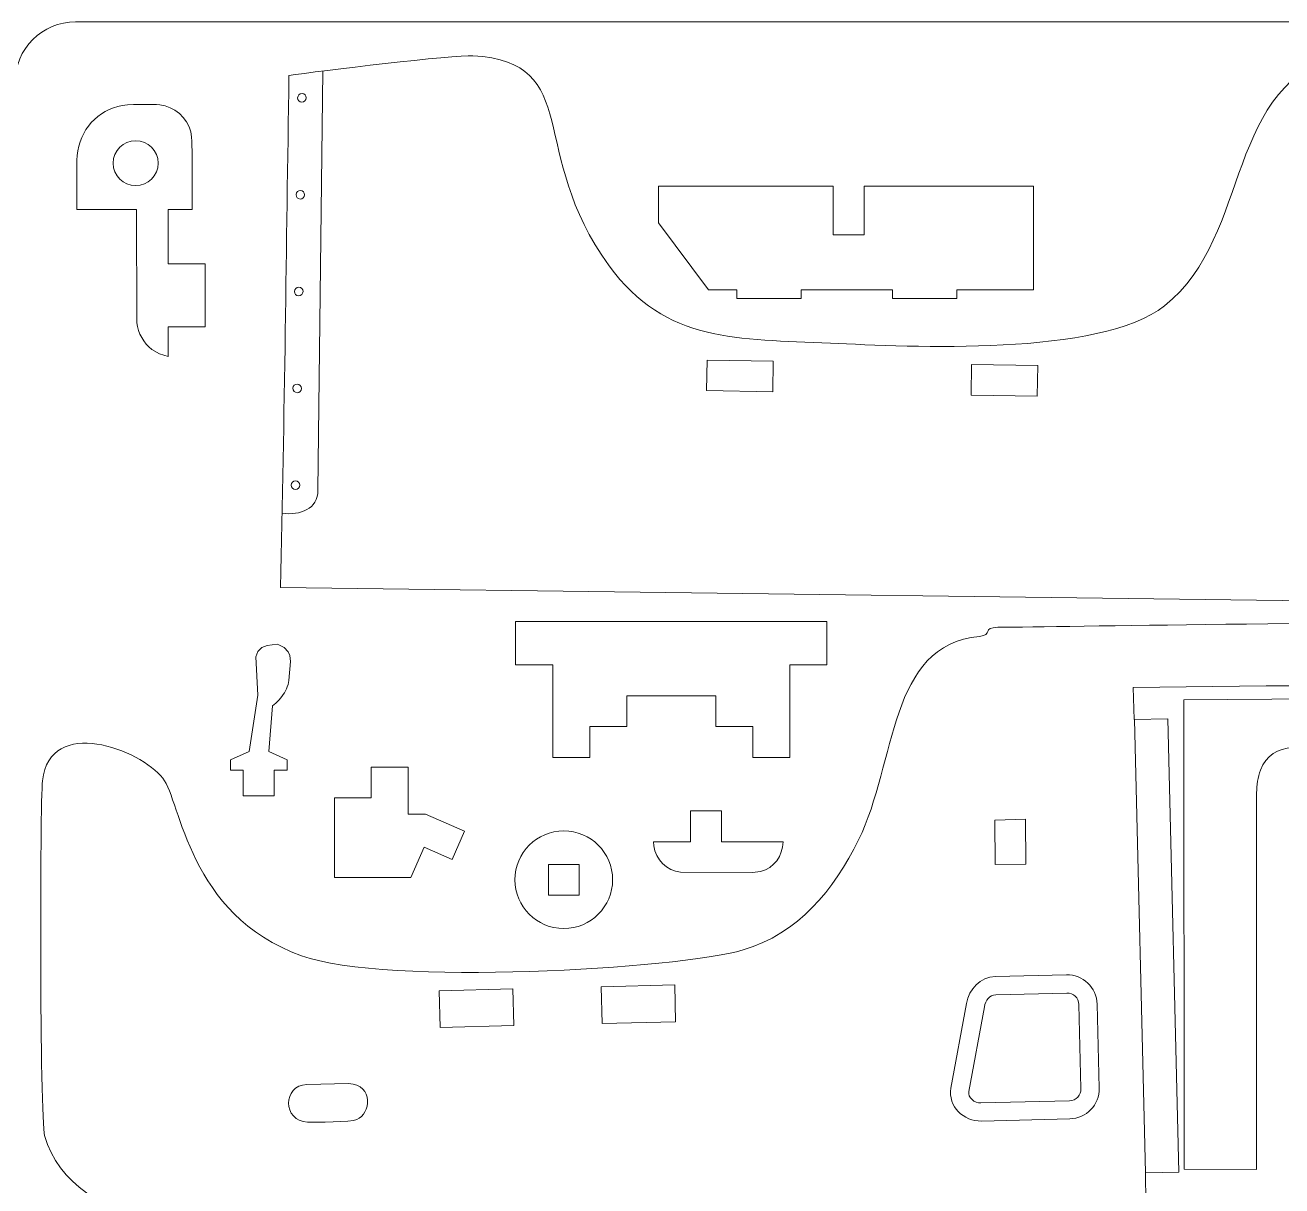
# Model space of a CAD drawing. Header units: centimetres. Extents: x -37.7 to 20.3, y -13.5 to 74.5.
# Drawn here: x -8.58 to 1.8, y 20.86 to 30.44 of the extents above; entities that cross this region are included whole.
import ezdxf

# ---------------------------------------------------------------- set-up
doc = ezdxf.new("R2010")
doc.units = ezdxf.units.CM
doc.header["$MEASUREMENT"] = 0
doc.layers.add('Camada 1', color=7, linetype='Continuous')

msp = doc.modelspace()

# ---------------------------------------------------------------- linework, layer by layer
at = {"layer": 'Camada 1', "color": 175, "lineweight": 20}
msp.add_open_spline([(-8.66006, -13.0371), (-8.66006, -13.3121), (-8.43505, -13.5371), (-8.16006, -13.5371), (-8.16006, -13.5371), (-8.16006, -13.5371), (19.83995, -13.5371), (19.83995, -13.5371), (19.83995, -13.5371), (20.11494, -13.5371), (20.33994, -13.3121), (20.33994, -13.0371), (20.33994, -13.0371), (20.33994, -13.0371), (20.33994, 29.96291), (20.33994, 29.96291), (20.33994, 29.96291), (20.33994, 30.23792), (20.11494, 30.46292), (19.83995, 30.46292), (19.83995, 30.46292), (19.83995, 30.46292), (-8.16006, 30.46292), (-8.16006, 30.46292), (-8.16006, 30.46292), (-8.43505, 30.46292), (-8.66006, 30.23792), (-8.66006, 29.96291)], degree=3, knots=[0, 0, 0, 0, 0.125, 0.125, 0.125, 0.125, 0.25, 0.25, 0.25, 0.25, 0.375, 0.375, 0.375, 0.375, 0.5, 0.5, 0.5, 0.5, 0.625, 0.625, 0.625, 0.625, 0.75, 0.75, 0.75, 0.75, 1, 1, 1, 1], dxfattribs=at)
at = {"layer": 'Camada 1', "lineweight": 9}
for points, knots in [([(11.81187, 25.57552), (11.81187, 25.57552), (11.73122, 24.19719), (11.73122, 24.19719), (11.73122, 24.19719), (11.73122, 24.19719), (11.53785, 23.84146), (11.53785, 23.84146), (11.53785, 23.84146), (11.53785, 23.84146), (11.31554, 23.9623), (11.31554, 23.9623), (11.31554, 23.9623), (11.31554, 23.9623), (11.50891, 24.31803), (11.50891, 24.31803), (11.50891, 24.31803), (11.50891, 24.31803), (11.28659, 24.43887), (11.28659, 24.43887), (11.28659, 24.43887), (11.28659, 24.43887), (11.30161, 25.58243), (11.30161, 25.58243), (11.30161, 25.58243), (11.30161, 25.58243), (11.06629, 25.58561), (11.06629, 25.58561), (11.06629, 25.58561), (11.06629, 25.58561), (11.06958, 25.8321), (11.06958, 25.8321), (11.06958, 25.8321), (11.06958, 25.8321), (10.79372, 25.8367), (10.79372, 25.8367), (10.79372, 25.8367), (10.79372, 25.8367), (10.85501, 29.57863), (10.85501, 29.57863), (10.85501, 29.57863), (10.85501, 29.57863), (11.133, 29.57401), (11.133, 29.57401), (11.133, 29.57401), (11.133, 29.57401), (11.13738, 29.8378), (11.13738, 29.8378), (11.13738, 29.8378), (8.81763, 29.84999), (6.32953, 29.83576), (4.03109, 29.87563), (4.03109, 29.87563), (4.03109, 29.87563), (4.02672, 29.60996), (4.02672, 29.60996), (4.02672, 29.60996), (4.02672, 29.60996), (3.77372, 29.61411), (3.77372, 29.61411), (3.77372, 29.61411), (3.77372, 29.61411), (3.76705, 29.20928), (3.76705, 29.20928), (3.76705, 29.20928), (3.76705, 29.20928), (4.02005, 29.20509), (4.02005, 29.20509), (4.02005, 29.20509), (4.02005, 29.20509), (3.96804, 26.06289), (3.96804, 26.06289), (3.96804, 26.06289), (3.96804, 26.06289), (3.71503, 26.06708), (3.71503, 26.06708), (3.71503, 26.06708), (3.71503, 26.06708), (3.70834, 25.66291), (3.70834, 25.66291), (3.70834, 25.66291), (3.70834, 25.66291), (-6.46866, 25.79428), (-6.46866, 25.79428), (-6.46866, 25.79428), (-6.43463, 27.19503), (-6.42061, 28.61667), (-6.39841, 30.01976), (-6.39841, 30.01976), (-6.15872, 30.05591), (-5.02435, 30.19153), (-4.88119, 30.18279), (-4.88119, 30.18279), (-3.95779, 30.1264), (-4.44177, 29.38707), (-3.75576, 28.44967), (-3.75576, 28.44967), (-3.28688, 27.80898), (-2.69517, 27.8467), (-1.9288, 27.81101), (-1.9288, 27.81101), (-1.27666, 27.78065), (0.30221, 27.69842), (0.82886, 28.11938), (0.82886, 28.11938), (1.57026, 28.71199), (1.29694, 29.9521), (2.34033, 30.21941), (2.34033, 30.21941), (2.34033, 30.21941), (2.68761, 30.30839), (2.68761, 30.30839), (2.68761, 30.30839), (3.36838, 30.40752), (11.10248, 30.34658), (12.25161, 30.34401), (12.25161, 30.34401), (12.38129, 30.34372), (12.29202, 30.27988), (12.40333, 30.27017), (12.40333, 30.27017), (13.16022, 30.20407), (13.09279, 29.24076), (13.41453, 28.59965), (13.41453, 28.59965), (13.62226, 28.18571), (13.91775, 27.82906), (14.37487, 27.69838), (14.37487, 27.69838), (14.91124, 27.54504), (17.3188, 27.42032), (18.01993, 27.67963), (18.01993, 27.67963), (18.95853, 28.02675), (19.0038, 28.95917), (19.15289, 29.15329), (19.15289, 29.15329), (19.33702, 29.39304), (20.08168, 29.68057), (20.14632, 29.14035), (20.14632, 29.14035), (20.16985, 28.94377), (20.19151, 26.35844), (20.15203, 26.21227), (20.15203, 26.21227), (20.0451, 25.81636), (19.64996, 25.58369), (19.2565, 25.48905), (19.2565, 25.48905), (19.2565, 25.48905), (19.09201, 25.47692), (19.09201, 25.47692), (19.09201, 25.47692), (19.09201, 25.47692), (11.81187, 25.57552), (11.81187, 25.57552)], [0, 0, 0, 0, 0.025, 0.025, 0.025, 0.025, 0.05, 0.05, 0.05, 0.05, 0.075, 0.075, 0.075, 0.075, 0.1, 0.1, 0.1, 0.1, 0.125, 0.125, 0.125, 0.125, 0.15, 0.15, 0.15, 0.15, 0.175, 0.175, 0.175, 0.175, 0.2, 0.2, 0.2, 0.2, 0.225, 0.225, 0.225, 0.225, 0.25, 0.25, 0.25, 0.25, 0.275, 0.275, 0.275, 0.275, 0.3, 0.3, 0.3, 0.3, 0.325, 0.325, 0.325, 0.325, 0.35, 0.35, 0.35, 0.35, 0.375, 0.375, 0.375, 0.375, 0.4, 0.4, 0.4, 0.4, 0.425, 0.425, 0.425, 0.425, 0.45, 0.45, 0.45, 0.45, 0.475, 0.475, 0.475, 0.475, 0.5, 0.5, 0.5, 0.5, 0.525, 0.525, 0.525, 0.525, 0.55, 0.55, 0.55, 0.55, 0.575, 0.575, 0.575, 0.575, 0.6, 0.6, 0.6, 0.6, 0.625, 0.625, 0.625, 0.625, 0.65, 0.65, 0.65, 0.65, 0.675, 0.675, 0.675, 0.675, 0.7, 0.7, 0.7, 0.7, 0.725, 0.725, 0.725, 0.725, 0.75, 0.75, 0.75, 0.75, 0.775, 0.775, 0.775, 0.775, 0.8, 0.8, 0.8, 0.8, 0.825, 0.825, 0.825, 0.825, 0.85, 0.85, 0.85, 0.85, 0.875, 0.875, 0.875, 0.875, 0.9, 0.9, 0.9, 0.9, 0.925, 0.925, 0.925, 0.925, 0.95, 0.95, 0.95, 0.95, 1, 1, 1, 1]), ([(-7.46694, 27.72194), (-7.46694, 27.72194), (-7.39658, 27.69969), (-7.39658, 27.69969), (-7.39658, 27.69969), (-7.39658, 27.69969), (-7.39658, 27.94447), (-7.39658, 27.94447), (-7.39658, 27.94447), (-7.39658, 27.94447), (-7.09061, 27.94447), (-7.09061, 27.94447), (-7.09061, 27.94447), (-7.09061, 27.94447), (-7.09061, 28.46461), (-7.09061, 28.46461), (-7.09061, 28.46461), (-7.09061, 28.46461), (-7.39658, 28.46461), (-7.39658, 28.46461), (-7.39658, 28.46461), (-7.39658, 28.46461), (-7.39658, 28.91337), (-7.39658, 28.91337), (-7.39658, 28.91337), (-7.39658, 28.91337), (-7.19741, 28.91337), (-7.19741, 28.91337), (-7.19741, 28.91337), (-7.19787, 29.01758), (-7.19034, 29.4882), (-7.20784, 29.55351), (-7.20784, 29.55351), (-7.2392, 29.67055), (-7.34597, 29.76542), (-7.46344, 29.77767), (-7.46344, 29.77767), (-7.51954, 29.78352), (-7.73113, 29.78574), (-7.80966, 29.76475), (-7.80966, 29.76475), (-8.01198, 29.71069), (-8.1429, 29.53443), (-8.14978, 29.32134), (-8.14978, 29.32134), (-8.14978, 29.32134), (-8.14978, 28.91337), (-8.14978, 28.91337), (-8.14978, 28.91337), (-8.14978, 28.91337), (-7.65708, 28.91337), (-7.65708, 28.91337), (-7.65708, 28.91337), (-7.65708, 28.91337), (-7.65495, 27.97861), (-7.65495, 27.97861), (-7.65495, 27.97861), (-7.64521, 27.89512), (-7.59585, 27.80954), (-7.53037, 27.75964), (-7.53037, 27.75964), (-7.53037, 27.75964), (-7.46694, 27.72194), (-7.46694, 27.72194)], [0, 0, 0, 0, 0.05882353, 0.05882353, 0.05882353, 0.05882353, 0.11764706, 0.11764706, 0.11764706, 0.11764706, 0.17647059, 0.17647059, 0.17647059, 0.17647059, 0.23529412, 0.23529412, 0.23529412, 0.23529412, 0.29411765, 0.29411765, 0.29411765, 0.29411765, 0.35294118, 0.35294118, 0.35294118, 0.35294118, 0.41176471, 0.41176471, 0.41176471, 0.41176471, 0.47058824, 0.47058824, 0.47058824, 0.47058824, 0.52941176, 0.52941176, 0.52941176, 0.52941176, 0.58823529, 0.58823529, 0.58823529, 0.58823529, 0.64705882, 0.64705882, 0.64705882, 0.64705882, 0.70588235, 0.70588235, 0.70588235, 0.70588235, 0.76470588, 0.76470588, 0.76470588, 0.76470588, 0.82352941, 0.82352941, 0.82352941, 0.82352941, 0.88235294, 0.88235294, 0.88235294, 0.88235294, 1, 1, 1, 1]), ([(-7.66388, 29.4816), (-7.56143, 29.4816), (-7.47838, 29.39855), (-7.47838, 29.2961), (-7.47838, 29.2961), (-7.47838, 29.19365), (-7.56143, 29.1106), (-7.66388, 29.1106), (-7.66388, 29.1106), (-7.76633, 29.1106), (-7.84938, 29.19365), (-7.84938, 29.2961), (-7.84938, 29.2961), (-7.84938, 29.39855), (-7.76633, 29.4816), (-7.66388, 29.4816)], [0, 0, 0, 0, 0.2, 0.2, 0.2, 0.2, 0.4, 0.4, 0.4, 0.4, 0.6, 0.6, 0.6, 0.6, 1, 1, 1, 1]), ([(-3.34839, 29.10535), (-3.34839, 29.10535), (-3.34839, 28.80347), (-3.34839, 28.80347), (-3.34839, 28.80347), (-3.34839, 28.80347), (-2.93688, 28.25189), (-2.93688, 28.25189), (-2.93688, 28.25189), (-2.93688, 28.25189), (-2.70206, 28.25189), (-2.70206, 28.25189), (-2.70206, 28.25189), (-2.70206, 28.25189), (-2.70206, 28.18046), (-2.70206, 28.18046), (-2.70206, 28.18046), (-2.70206, 28.18046), (-2.1721, 28.18047), (-2.1721, 28.18047), (-2.1721, 28.18047), (-2.1721, 28.18047), (-2.1721, 28.25189), (-2.1721, 28.25189), (-2.1721, 28.25189), (-2.1721, 28.25189), (-1.41698, 28.25189), (-1.41698, 28.25189), (-1.41698, 28.25189), (-1.41698, 28.25189), (-1.41698, 28.18047), (-1.41698, 28.18047), (-1.41698, 28.18047), (-1.41698, 28.18047), (-0.88703, 28.18048), (-0.88703, 28.18048), (-0.88703, 28.18048), (-0.88703, 28.18048), (-0.88703, 28.2519), (-0.88703, 28.2519), (-0.88703, 28.2519), (-0.88703, 28.2519), (-0.25205, 28.25193), (-0.25205, 28.25193), (-0.25205, 28.25193), (-0.25205, 28.25193), (-0.25206, 29.10535), (-0.25206, 29.10535), (-0.25206, 29.10535), (-0.25206, 29.10535), (-1.65058, 29.10535), (-1.65058, 29.10535), (-1.65058, 29.10535), (-1.65058, 29.10535), (-1.65058, 28.70409), (-1.65058, 28.70409), (-1.65058, 28.70409), (-1.65058, 28.70409), (-1.90555, 28.70409), (-1.90555, 28.70409), (-1.90555, 28.70409), (-1.90555, 28.70409), (-1.90555, 29.10535), (-1.90555, 29.10535), (-1.90555, 29.10535), (-1.90555, 29.10535), (-3.34839, 29.10535), (-3.34839, 29.10535)], [0, 0, 0, 0, 0.05555556, 0.05555556, 0.05555556, 0.05555556, 0.11111111, 0.11111111, 0.11111111, 0.11111111, 0.16666667, 0.16666667, 0.16666667, 0.16666667, 0.22222222, 0.22222222, 0.22222222, 0.22222222, 0.27777778, 0.27777778, 0.27777778, 0.27777778, 0.33333333, 0.33333333, 0.33333333, 0.33333333, 0.38888889, 0.38888889, 0.38888889, 0.38888889, 0.44444444, 0.44444444, 0.44444444, 0.44444444, 0.5, 0.5, 0.5, 0.5, 0.55555556, 0.55555556, 0.55555556, 0.55555556, 0.61111111, 0.61111111, 0.61111111, 0.61111111, 0.66666667, 0.66666667, 0.66666667, 0.66666667, 0.72222222, 0.72222222, 0.72222222, 0.72222222, 0.77777778, 0.77777778, 0.77777778, 0.77777778, 0.83333333, 0.83333333, 0.83333333, 0.83333333, 0.88888889, 0.88888889, 0.88888889, 0.88888889, 1, 1, 1, 1]), ([(-2.40473, 27.40986), (-2.40473, 27.40986), (-2.40053, 27.66287), (-2.40053, 27.66287), (-2.40053, 27.66287), (-2.40053, 27.66287), (-2.94704, 27.67196), (-2.94704, 27.67196), (-2.94704, 27.67196), (-2.94704, 27.67196), (-2.95125, 27.41894), (-2.95125, 27.41894), (-2.95125, 27.41894), (-2.95125, 27.41894), (-2.40473, 27.40986), (-2.40473, 27.40986)], [0, 0, 0, 0, 0.2, 0.2, 0.2, 0.2, 0.4, 0.4, 0.4, 0.4, 0.6, 0.6, 0.6, 0.6, 1, 1, 1, 1]), ([(-0.76451, 27.63567), (-0.76451, 27.63567), (-0.218, 27.62659), (-0.218, 27.62659), (-0.218, 27.62659), (-0.218, 27.62659), (-0.2222, 27.37357), (-0.2222, 27.37357), (-0.2222, 27.37357), (-0.2222, 27.37357), (-0.76872, 27.38266), (-0.76872, 27.38266), (-0.76872, 27.38266), (-0.76872, 27.38266), (-0.76451, 27.63567), (-0.76451, 27.63567)], [0, 0, 0, 0, 0.2, 0.2, 0.2, 0.2, 0.4, 0.4, 0.4, 0.4, 0.6, 0.6, 0.6, 0.6, 1, 1, 1, 1]), ([(-0.07, 20.70151), (-0.07, 20.70151), (0.02165, 19.32387), (0.02165, 19.32387), (0.02165, 19.32387), (0.02165, 19.32387), (0.21786, 18.9697), (0.21786, 18.9697), (0.21786, 18.9697), (0.21786, 18.9697), (0.4392, 19.09231), (0.4392, 19.09231), (0.4392, 19.09231), (0.4392, 19.09231), (0.24299, 19.44648), (0.24299, 19.44648), (0.24299, 19.44648), (0.24299, 19.44648), (0.46433, 19.56909), (0.46433, 19.56909), (0.46433, 19.56909), (0.46433, 19.56909), (0.44019, 20.71249), (0.44019, 20.71249), (0.44019, 20.71249), (0.44019, 20.71249), (0.67547, 20.71755), (0.67547, 20.71755), (0.67547, 20.71755), (0.67547, 20.71755), (0.67022, 20.96401), (0.67022, 20.96401), (0.67022, 20.96401), (0.67022, 20.96401), (0.94603, 20.97081), (0.94603, 20.97081), (0.94603, 20.97081), (0.94603, 20.97081), (0.85488, 24.71214), (0.85488, 24.71214), (0.85488, 24.71214), (0.85488, 24.71214), (0.57693, 24.7053), (0.57693, 24.7053), (0.57693, 24.7053), (0.57693, 24.7053), (0.57044, 24.96904), (0.57044, 24.96904), (0.57044, 24.96904), (2.89003, 24.99974), (5.37816, 25.00538), (7.67621, 25.0636), (7.67621, 25.0636), (7.67621, 25.0636), (7.68269, 24.79796), (7.68269, 24.79796), (7.68269, 24.79796), (7.68269, 24.79796), (7.93566, 24.80414), (7.93566, 24.80414), (7.93566, 24.80414), (7.93566, 24.80414), (7.94556, 24.39937), (7.94556, 24.39937), (7.94556, 24.39937), (7.94556, 24.39937), (7.6926, 24.39317), (7.6926, 24.39317), (7.6926, 24.39317), (7.6926, 24.39317), (7.76969, 21.25148), (7.76969, 21.25148), (7.76969, 21.25148), (7.76969, 21.25148), (8.02266, 21.25769), (8.02266, 21.25769), (8.02266, 21.25769), (8.02266, 21.25769), (8.03257, 20.85359), (8.03257, 20.85359), (8.03257, 20.85359), (8.03257, 20.85359), (18.2082, 21.06619), (18.2082, 21.06619), (18.2082, 21.06619), (18.16299, 22.46662), (18.13762, 23.8881), (18.10423, 25.29097), (18.10423, 25.29097), (17.86425, 25.32521), (16.72884, 25.45177), (16.58576, 25.44189), (16.58576, 25.44189), (15.66284, 25.37812), (16.1527, 24.64268), (15.47419, 23.69983), (15.47419, 23.69983), (15.01044, 23.05542), (14.41845, 23.08841), (13.65239, 23.04661), (13.65239, 23.04661), (13.00052, 23.01105), (11.42235, 22.91622), (10.89236, 23.33296), (10.89236, 23.33296), (10.14625, 23.91964), (10.40967, 25.16189), (9.36417, 25.42086), (9.36417, 25.42086), (9.36417, 25.42086), (9.01619, 25.50707), (9.01619, 25.50707), (9.01619, 25.50707), (8.33465, 25.60076), (0.60129, 25.47808), (-0.54779, 25.46635), (-0.54779, 25.46635), (-0.67747, 25.46502), (-0.58769, 25.4019), (-0.69891, 25.3913), (-0.69891, 25.3913), (-1.45525, 25.31916), (-1.38013, 24.35641), (-1.69674, 23.71276), (-1.69674, 23.71276), (-1.90116, 23.29717), (-2.1938, 22.93818), (-2.64986, 22.80384), (-2.64986, 22.80384), (-3.185, 22.64623), (-5.59148, 22.5023), (-6.29466, 22.756), (-6.29466, 22.756), (-7.236, 23.09562), (-7.28871, 24.02765), (-7.43935, 24.22057), (-7.43935, 24.22057), (-7.62538, 24.45884), (-8.37232, 24.74042), (-8.43264, 24.19971), (-8.43264, 24.19971), (-8.4546, 24.00295), (-8.45562, 21.41752), (-8.41498, 21.27167), (-8.41498, 21.27167), (-8.30489, 20.87662), (-7.9079, 20.64712), (-7.5137, 20.55562), (-7.5137, 20.55562), (-7.5137, 20.55562), (-7.34912, 20.54481), (-7.34912, 20.54481), (-7.34912, 20.54481), (-7.34912, 20.54481), (-0.07, 20.70151), (-0.07, 20.70151)], [0, 0, 0, 0, 0.025, 0.025, 0.025, 0.025, 0.05, 0.05, 0.05, 0.05, 0.075, 0.075, 0.075, 0.075, 0.1, 0.1, 0.1, 0.1, 0.125, 0.125, 0.125, 0.125, 0.15, 0.15, 0.15, 0.15, 0.175, 0.175, 0.175, 0.175, 0.2, 0.2, 0.2, 0.2, 0.225, 0.225, 0.225, 0.225, 0.25, 0.25, 0.25, 0.25, 0.275, 0.275, 0.275, 0.275, 0.3, 0.3, 0.3, 0.3, 0.325, 0.325, 0.325, 0.325, 0.35, 0.35, 0.35, 0.35, 0.375, 0.375, 0.375, 0.375, 0.4, 0.4, 0.4, 0.4, 0.425, 0.425, 0.425, 0.425, 0.45, 0.45, 0.45, 0.45, 0.475, 0.475, 0.475, 0.475, 0.5, 0.5, 0.5, 0.5, 0.525, 0.525, 0.525, 0.525, 0.55, 0.55, 0.55, 0.55, 0.575, 0.575, 0.575, 0.575, 0.6, 0.6, 0.6, 0.6, 0.625, 0.625, 0.625, 0.625, 0.65, 0.65, 0.65, 0.65, 0.675, 0.675, 0.675, 0.675, 0.7, 0.7, 0.7, 0.7, 0.725, 0.725, 0.725, 0.725, 0.75, 0.75, 0.75, 0.75, 0.775, 0.775, 0.775, 0.775, 0.8, 0.8, 0.8, 0.8, 0.825, 0.825, 0.825, 0.825, 0.85, 0.85, 0.85, 0.85, 0.875, 0.875, 0.875, 0.875, 0.9, 0.9, 0.9, 0.9, 0.925, 0.925, 0.925, 0.925, 0.95, 0.95, 0.95, 0.95, 1, 1, 1, 1]), ([(-3.91588, 24.64633), (-3.91588, 24.64633), (-3.91588, 24.3914), (-3.91588, 24.3914), (-3.91588, 24.3914), (-3.91588, 24.3914), (-4.22186, 24.3914), (-4.22186, 24.3914), (-4.22186, 24.3914), (-4.22186, 24.3914), (-4.22186, 25.15629), (-4.22186, 25.15629), (-4.22186, 25.15629), (-4.22186, 25.15629), (-4.52782, 25.15629), (-4.52782, 25.15629), (-4.52782, 25.15629), (-4.52782, 25.15629), (-4.52782, 25.51325), (-4.52782, 25.51325), (-4.52782, 25.51325), (-4.52782, 25.51325), (-1.95767, 25.51325), (-1.95767, 25.51325), (-1.95767, 25.51325), (-1.95767, 25.51325), (-1.95767, 25.15629), (-1.95767, 25.15629), (-1.95767, 25.15629), (-1.95767, 25.15629), (-2.26364, 25.15629), (-2.26364, 25.15629), (-2.26364, 25.15629), (-2.26364, 25.15629), (-2.26364, 24.3914), (-2.26364, 24.3914), (-2.26364, 24.3914), (-2.26364, 24.3914), (-2.56962, 24.3914), (-2.56962, 24.3914), (-2.56962, 24.3914), (-2.56962, 24.3914), (-2.56962, 24.64633), (-2.56962, 24.64633), (-2.56962, 24.64633), (-2.56962, 24.64633), (-2.87558, 24.64633), (-2.87558, 24.64633), (-2.87558, 24.64633), (-2.87558, 24.64633), (-2.87558, 24.90131), (-2.87558, 24.90131), (-2.87558, 24.90131), (-2.87558, 24.90131), (-3.60991, 24.90131), (-3.60991, 24.90131), (-3.60991, 24.90131), (-3.60991, 24.90131), (-3.60991, 24.64633), (-3.60991, 24.64633), (-3.60991, 24.64633), (-3.60991, 24.64633), (-3.91588, 24.64633), (-3.91588, 24.64633)], [0, 0, 0, 0, 0.05882353, 0.05882353, 0.05882353, 0.05882353, 0.11764706, 0.11764706, 0.11764706, 0.11764706, 0.17647059, 0.17647059, 0.17647059, 0.17647059, 0.23529412, 0.23529412, 0.23529412, 0.23529412, 0.29411765, 0.29411765, 0.29411765, 0.29411765, 0.35294118, 0.35294118, 0.35294118, 0.35294118, 0.41176471, 0.41176471, 0.41176471, 0.41176471, 0.47058824, 0.47058824, 0.47058824, 0.47058824, 0.52941176, 0.52941176, 0.52941176, 0.52941176, 0.58823529, 0.58823529, 0.58823529, 0.58823529, 0.64705882, 0.64705882, 0.64705882, 0.64705882, 0.70588235, 0.70588235, 0.70588235, 0.70588235, 0.76470588, 0.76470588, 0.76470588, 0.76470588, 0.82352941, 0.82352941, 0.82352941, 0.82352941, 0.88235294, 0.88235294, 0.88235294, 0.88235294, 1, 1, 1, 1]), ([(-6.72627, 24.44187), (-6.72627, 24.44187), (-6.88154, 24.37391), (-6.88154, 24.37391), (-6.88154, 24.37391), (-6.88154, 24.37391), (-6.88155, 24.28826), (-6.88155, 24.28826), (-6.88155, 24.28826), (-6.88155, 24.28826), (-6.77548, 24.28826), (-6.77548, 24.28826), (-6.77548, 24.28826), (-6.77548, 24.28826), (-6.77548, 24.07577), (-6.77548, 24.07577), (-6.77548, 24.07577), (-6.77548, 24.07577), (-6.52051, 24.07576), (-6.52051, 24.07576), (-6.52051, 24.07576), (-6.52051, 24.07576), (-6.5205, 24.28825), (-6.5205, 24.28825), (-6.5205, 24.28825), (-6.5205, 24.28825), (-6.41443, 24.28825), (-6.41443, 24.28825), (-6.41443, 24.28825), (-6.41443, 24.28825), (-6.41443, 24.37389), (-6.41443, 24.37389), (-6.41443, 24.37389), (-6.41443, 24.37389), (-6.56442, 24.44187), (-6.56442, 24.44187), (-6.56442, 24.44187), (-6.56442, 24.44187), (-6.53574, 24.81855), (-6.53574, 24.81855), (-6.53574, 24.81855), (-6.53574, 24.81855), (-6.521, 24.8296), (-6.521, 24.8296), (-6.521, 24.8296), (-6.521, 24.8296), (-6.50686, 24.8414), (-6.50686, 24.8414), (-6.50686, 24.8414), (-6.50686, 24.8414), (-6.49335, 24.85393), (-6.49335, 24.85393), (-6.49335, 24.85393), (-6.49335, 24.85393), (-6.4805, 24.86714), (-6.4805, 24.86714), (-6.4805, 24.86714), (-6.4805, 24.86714), (-6.46837, 24.88101), (-6.46837, 24.88101), (-6.46837, 24.88101), (-6.46837, 24.88101), (-6.45697, 24.89548), (-6.45697, 24.89548), (-6.45697, 24.89548), (-6.45697, 24.89548), (-6.44635, 24.91053), (-6.44635, 24.91053), (-6.44635, 24.91053), (-6.44635, 24.91053), (-6.43652, 24.92612), (-6.43652, 24.92612), (-6.43652, 24.92612), (-6.43652, 24.92612), (-6.42751, 24.94219), (-6.42751, 24.94219), (-6.42751, 24.94219), (-6.42751, 24.94219), (-6.41935, 24.95871), (-6.41935, 24.95871), (-6.41935, 24.95871), (-6.41935, 24.95871), (-6.41207, 24.97563), (-6.41207, 24.97563), (-6.41207, 24.97563), (-6.41207, 24.97563), (-6.40567, 24.99291), (-6.40567, 24.99291), (-6.40567, 24.99291), (-6.40567, 24.99291), (-6.39917, 25.02691), (-6.39917, 25.02691), (-6.39917, 25.02691), (-6.39917, 25.02691), (-6.38705, 25.18454), (-6.38705, 25.18454), (-6.38705, 25.18454), (-6.38705, 25.18454), (-6.39227, 25.23308), (-6.39227, 25.23308), (-6.39227, 25.23308), (-6.39227, 25.23308), (-6.4054, 25.26298), (-6.4054, 25.26298), (-6.4054, 25.26298), (-6.4054, 25.26298), (-6.43758, 25.29969), (-6.43758, 25.29969), (-6.43758, 25.29969), (-6.43758, 25.29969), (-6.48081, 25.32237), (-6.48081, 25.32237), (-6.48081, 25.32237), (-6.48081, 25.32237), (-6.49671, 25.32622), (-6.49671, 25.32622), (-6.49671, 25.32622), (-6.49671, 25.32622), (-6.57876, 25.31547), (-6.57876, 25.31547), (-6.57876, 25.31547), (-6.57876, 25.31547), (-6.62291, 25.29958), (-6.62291, 25.29958), (-6.62291, 25.29958), (-6.62291, 25.29958), (-6.6564, 25.26672), (-6.6564, 25.26672), (-6.6564, 25.26672), (-6.6564, 25.26672), (-6.67314, 25.2229), (-6.67314, 25.2229), (-6.67314, 25.2229), (-6.67314, 25.2229), (-6.65653, 24.90485), (-6.65653, 24.90485), (-6.65653, 24.90485), (-6.65653, 24.90485), (-6.72627, 24.44187), (-6.72627, 24.44187)], [0, 0, 0, 0, 0.02777778, 0.02777778, 0.02777778, 0.02777778, 0.05555556, 0.05555556, 0.05555556, 0.05555556, 0.08333333, 0.08333333, 0.08333333, 0.08333333, 0.11111111, 0.11111111, 0.11111111, 0.11111111, 0.13888889, 0.13888889, 0.13888889, 0.13888889, 0.16666667, 0.16666667, 0.16666667, 0.16666667, 0.19444444, 0.19444444, 0.19444444, 0.19444444, 0.22222222, 0.22222222, 0.22222222, 0.22222222, 0.25, 0.25, 0.25, 0.25, 0.27777778, 0.27777778, 0.27777778, 0.27777778, 0.30555556, 0.30555556, 0.30555556, 0.30555556, 0.33333333, 0.33333333, 0.33333333, 0.33333333, 0.36111111, 0.36111111, 0.36111111, 0.36111111, 0.38888889, 0.38888889, 0.38888889, 0.38888889, 0.41666667, 0.41666667, 0.41666667, 0.41666667, 0.44444444, 0.44444444, 0.44444444, 0.44444444, 0.47222222, 0.47222222, 0.47222222, 0.47222222, 0.5, 0.5, 0.5, 0.5, 0.52777778, 0.52777778, 0.52777778, 0.52777778, 0.55555556, 0.55555556, 0.55555556, 0.55555556, 0.58333333, 0.58333333, 0.58333333, 0.58333333, 0.61111111, 0.61111111, 0.61111111, 0.61111111, 0.63888889, 0.63888889, 0.63888889, 0.63888889, 0.66666667, 0.66666667, 0.66666667, 0.66666667, 0.69444444, 0.69444444, 0.69444444, 0.69444444, 0.72222222, 0.72222222, 0.72222222, 0.72222222, 0.75, 0.75, 0.75, 0.75, 0.77777778, 0.77777778, 0.77777778, 0.77777778, 0.80555556, 0.80555556, 0.80555556, 0.80555556, 0.83333333, 0.83333333, 0.83333333, 0.83333333, 0.86111111, 0.86111111, 0.86111111, 0.86111111, 0.88888889, 0.88888889, 0.88888889, 0.88888889, 0.91666667, 0.91666667, 0.91666667, 0.91666667, 0.94444444, 0.94444444, 0.94444444, 0.94444444, 1, 1, 1, 1]), ([(6.80351, 22.1381), (6.80351, 22.1381), (5.85996, 24.16244), (5.85996, 24.16244), (5.85996, 24.16244), (5.802, 24.28375), (5.72539, 24.43418), (5.58088, 24.46583), (5.58088, 24.46583), (5.58088, 24.46583), (5.51716, 24.47247), (5.51716, 24.47247), (5.51716, 24.47247), (5.51716, 24.47247), (1.88827, 24.47247), (1.88827, 24.47247), (1.88827, 24.47247), (1.75982, 24.46646), (1.66955, 24.41028), (1.62099, 24.28807), (1.62099, 24.28807), (1.59835, 24.23111), (1.59036, 24.16182), (1.58874, 24.10092), (1.58874, 24.10092), (1.58874, 24.10092), (1.58874, 20.99272), (1.58874, 20.99272), (1.58874, 20.99272), (1.58874, 20.99272), (0.9914, 20.99491), (0.9914, 20.99491), (0.9914, 20.99491), (0.9914, 20.99491), (0.98789, 24.86856), (0.98789, 24.86856), (0.98789, 24.86856), (0.98789, 24.86856), (6.06898, 24.9061), (6.06898, 24.9061), (6.06898, 24.9061), (6.06898, 24.9061), (7.77052, 21.17062), (7.77052, 21.17062), (7.77052, 21.17062), (7.77052, 21.17062), (7.77255, 20.96998), (7.77255, 20.96998), (7.77255, 20.96998), (7.77255, 20.96998), (6.80351, 20.97155), (6.80351, 20.97155), (6.80351, 20.97155), (6.80351, 20.97155), (6.80351, 22.1381), (6.80351, 22.1381)], [0, 0, 0, 0, 0.06666667, 0.06666667, 0.06666667, 0.06666667, 0.13333333, 0.13333333, 0.13333333, 0.13333333, 0.2, 0.2, 0.2, 0.2, 0.26666667, 0.26666667, 0.26666667, 0.26666667, 0.33333333, 0.33333333, 0.33333333, 0.33333333, 0.4, 0.4, 0.4, 0.4, 0.46666667, 0.46666667, 0.46666667, 0.46666667, 0.53333333, 0.53333333, 0.53333333, 0.53333333, 0.6, 0.6, 0.6, 0.6, 0.66666667, 0.66666667, 0.66666667, 0.66666667, 0.73333333, 0.73333333, 0.73333333, 0.73333333, 0.8, 0.8, 0.8, 0.8, 0.86666667, 0.86666667, 0.86666667, 0.86666667, 1, 1, 1, 1]), ([(-5.28211, 23.65322), (-5.28211, 23.65322), (-5.05058, 23.5511), (-5.05058, 23.5511), (-5.05058, 23.5511), (-5.05058, 23.5511), (-4.94847, 23.78264), (-4.94847, 23.78264), (-4.94847, 23.78264), (-4.94847, 23.78264), (-5.27163, 23.92516), (-5.27163, 23.92516), (-5.27163, 23.92516), (-5.27163, 23.92516), (-5.41522, 23.92516), (-5.41522, 23.92516), (-5.41522, 23.92516), (-5.41522, 23.92516), (-5.41525, 24.31271), (-5.41525, 24.31271), (-5.41525, 24.31271), (-5.41525, 24.31271), (-5.71935, 24.31271), (-5.71935, 24.31271), (-5.71935, 24.31271), (-5.71935, 24.31271), (-5.71935, 24.05966), (-5.71935, 24.05966), (-5.71935, 24.05966), (-5.71935, 24.05966), (-6.02301, 24.05966), (-6.02301, 24.05966), (-6.02301, 24.05966), (-6.02301, 24.05966), (-6.02301, 23.40022), (-6.02301, 23.40022), (-6.02301, 23.40022), (-6.02301, 23.40022), (-5.39371, 23.40022), (-5.39371, 23.40022), (-5.39371, 23.40022), (-5.39371, 23.40022), (-5.28211, 23.65322), (-5.28211, 23.65322)], [0, 0, 0, 0, 0.08333333, 0.08333333, 0.08333333, 0.08333333, 0.16666667, 0.16666667, 0.16666667, 0.16666667, 0.25, 0.25, 0.25, 0.25, 0.33333333, 0.33333333, 0.33333333, 0.33333333, 0.41666667, 0.41666667, 0.41666667, 0.41666667, 0.5, 0.5, 0.5, 0.5, 0.58333333, 0.58333333, 0.58333333, 0.58333333, 0.66666667, 0.66666667, 0.66666667, 0.66666667, 0.75, 0.75, 0.75, 0.75, 0.83333333, 0.83333333, 0.83333333, 0.83333333, 1, 1, 1, 1]), ([(-2.31812, 23.69704), (-2.32602, 23.5768), (-2.3909, 23.48188), (-2.5071, 23.45074), (-2.5071, 23.45074), (-2.5071, 23.45074), (-2.5731, 23.44206), (-2.5731, 23.44206), (-2.5731, 23.44206), (-2.5731, 23.44206), (-3.16733, 23.44424), (-3.16733, 23.44424), (-3.16733, 23.44424), (-3.28065, 23.45915), (-3.37191, 23.55044), (-3.38684, 23.66376), (-3.38684, 23.66376), (-3.38684, 23.66376), (-3.38902, 23.69704), (-3.38902, 23.69704), (-3.38902, 23.69704), (-3.38902, 23.69704), (-3.08305, 23.69704), (-3.08305, 23.69704), (-3.08305, 23.69704), (-3.08305, 23.69704), (-3.08305, 23.95201), (-3.08305, 23.95201), (-3.08305, 23.95201), (-3.08305, 23.95201), (-2.82808, 23.95201), (-2.82808, 23.95201), (-2.82808, 23.95201), (-2.82808, 23.95201), (-2.82808, 23.69704), (-2.82808, 23.69704), (-2.82808, 23.69704), (-2.82808, 23.69704), (-2.31812, 23.69704), (-2.31812, 23.69704)], [0, 0, 0, 0, 0.09090909, 0.09090909, 0.09090909, 0.09090909, 0.18181818, 0.18181818, 0.18181818, 0.18181818, 0.27272727, 0.27272727, 0.27272727, 0.27272727, 0.36363636, 0.36363636, 0.36363636, 0.36363636, 0.45454545, 0.45454545, 0.45454545, 0.45454545, 0.54545455, 0.54545455, 0.54545455, 0.54545455, 0.63636364, 0.63636364, 0.63636364, 0.63636364, 0.72727273, 0.72727273, 0.72727273, 0.72727273, 0.81818182, 0.81818182, 0.81818182, 0.81818182, 1, 1, 1, 1]), ([(-0.57242, 23.87587), (-0.57242, 23.87587), (-0.56873, 23.50769), (-0.56873, 23.50769), (-0.56873, 23.50769), (-0.56873, 23.50769), (-0.31568, 23.51026), (-0.31568, 23.51026), (-0.31568, 23.51026), (-0.31568, 23.51026), (-0.31946, 23.88209), (-0.31946, 23.88209), (-0.31946, 23.88209), (-0.31946, 23.88209), (-0.57242, 23.87587), (-0.57242, 23.87587)], [0, 0, 0, 0, 0.2, 0.2, 0.2, 0.2, 0.4, 0.4, 0.4, 0.4, 0.6, 0.6, 0.6, 0.6, 1, 1, 1, 1]), ([(-3.82165, 22.50052), (-3.82165, 22.50052), (-3.21452, 22.51546), (-3.21452, 22.51546), (-3.21452, 22.51546), (-3.21452, 22.51546), (-3.20705, 22.21191), (-3.20705, 22.21191), (-3.20705, 22.21191), (-3.20705, 22.21191), (-3.81418, 22.19697), (-3.81418, 22.19697), (-3.81418, 22.19697), (-3.81418, 22.19697), (-3.82165, 22.50052), (-3.82165, 22.50052)], [0, 0, 0, 0, 0.2, 0.2, 0.2, 0.2, 0.4, 0.4, 0.4, 0.4, 0.6, 0.6, 0.6, 0.6, 1, 1, 1, 1]), ([(-4.54276, 22.17903), (-4.54276, 22.17903), (-4.55023, 22.48259), (-4.55023, 22.48259), (-4.55023, 22.48259), (-4.55023, 22.48259), (-5.15737, 22.46765), (-5.15737, 22.46765), (-5.15737, 22.46765), (-5.15737, 22.46765), (-5.1499, 22.16409), (-5.1499, 22.16409), (-5.1499, 22.16409), (-5.1499, 22.16409), (-4.54276, 22.17903), (-4.54276, 22.17903)], [0, 0, 0, 0, 0.2, 0.2, 0.2, 0.2, 0.4, 0.4, 0.4, 0.4, 0.6, 0.6, 0.6, 0.6, 1, 1, 1, 1]), ([(-6.24462, 21.38335), (-6.17716, 21.38098), (-5.88688, 21.38378), (-5.83804, 21.40399), (-5.83804, 21.40399), (-5.72494, 21.4508), (-5.69259, 21.68819), (-5.90575, 21.7015), (-5.90575, 21.7015), (-5.90575, 21.7015), (-6.25224, 21.69297), (-6.25224, 21.69297), (-6.25224, 21.69297), (-6.45144, 21.68807), (-6.45413, 21.39069), (-6.24462, 21.38335)], [0, 0, 0, 0, 0.2, 0.2, 0.2, 0.2, 0.4, 0.4, 0.4, 0.4, 0.6, 0.6, 0.6, 0.6, 1, 1, 1, 1])]:
    msp.add_open_spline(points, degree=3, knots=knots, dxfattribs=at)
at = {"layer": 'Camada 1', "color": 140, "lineweight": 9}
for points, knots in [([(-6.45742, 26.40687), (-6.30195, 26.38977), (-6.161, 26.44061), (-6.15918, 26.59894), (-6.15918, 26.59894), (-6.15918, 26.59894), (-6.11971, 30.05591), (-6.11971, 30.05591)], [0, 0, 0, 0, 0.33333333, 0.33333333, 0.33333333, 0.33333333, 1, 1, 1, 1]), ([(-6.29082, 29.87034), (-6.27121, 29.87002), (-6.25559, 29.85386), (-6.25592, 29.83426), (-6.25592, 29.83426), (-6.25624, 29.81465), (-6.27239, 29.79903), (-6.292, 29.79935), (-6.292, 29.79935), (-6.31161, 29.79968), (-6.32723, 29.81583), (-6.32691, 29.83544), (-6.32691, 29.83544), (-6.32658, 29.85504), (-6.31043, 29.87067), (-6.29082, 29.87034)], [0, 0, 0, 0, 0.2, 0.2, 0.2, 0.2, 0.4, 0.4, 0.4, 0.4, 0.6, 0.6, 0.6, 0.6, 1, 1, 1, 1]), ([(-6.3041, 29.07129), (-6.2845, 29.07097), (-6.26887, 29.05481), (-6.2692, 29.03521), (-6.2692, 29.03521), (-6.26953, 29.0156), (-6.28568, 28.99998), (-6.30528, 29.0003), (-6.30528, 29.0003), (-6.32489, 29.00063), (-6.34052, 29.01678), (-6.34019, 29.03639), (-6.34019, 29.03639), (-6.33986, 29.05599), (-6.32371, 29.07162), (-6.3041, 29.07129)], [0, 0, 0, 0, 0.2, 0.2, 0.2, 0.2, 0.4, 0.4, 0.4, 0.4, 0.6, 0.6, 0.6, 0.6, 1, 1, 1, 1]), ([(-6.31739, 28.27224), (-6.29778, 28.27192), (-6.28216, 28.25576), (-6.28248, 28.23616), (-6.28248, 28.23616), (-6.28281, 28.21655), (-6.29896, 28.20093), (-6.31857, 28.20125), (-6.31857, 28.20125), (-6.33818, 28.20158), (-6.3538, 28.21773), (-6.35347, 28.23734), (-6.35347, 28.23734), (-6.35315, 28.25694), (-6.337, 28.27257), (-6.31739, 28.27224)], [0, 0, 0, 0, 0.2, 0.2, 0.2, 0.2, 0.4, 0.4, 0.4, 0.4, 0.6, 0.6, 0.6, 0.6, 1, 1, 1, 1]), ([(-6.33067, 27.47319), (-6.31106, 27.47287), (-6.29544, 27.45672), (-6.29577, 27.43711), (-6.29577, 27.43711), (-6.29609, 27.4175), (-6.31224, 27.40188), (-6.33185, 27.4022), (-6.33185, 27.4022), (-6.35146, 27.40253), (-6.36708, 27.41868), (-6.36676, 27.43829), (-6.36676, 27.43829), (-6.36643, 27.4579), (-6.35028, 27.47352), (-6.33067, 27.47319)], [0, 0, 0, 0, 0.2, 0.2, 0.2, 0.2, 0.4, 0.4, 0.4, 0.4, 0.6, 0.6, 0.6, 0.6, 1, 1, 1, 1]), ([(-6.34396, 26.67414), (-6.32435, 26.67382), (-6.30872, 26.65767), (-6.30905, 26.63806), (-6.30905, 26.63806), (-6.30938, 26.61845), (-6.32553, 26.60283), (-6.34514, 26.60315), (-6.34514, 26.60315), (-6.36474, 26.60348), (-6.38037, 26.61963), (-6.38004, 26.63924), (-6.38004, 26.63924), (-6.37971, 26.65885), (-6.36356, 26.67447), (-6.34396, 26.67414)], [0, 0, 0, 0, 0.2, 0.2, 0.2, 0.2, 0.4, 0.4, 0.4, 0.4, 0.6, 0.6, 0.6, 0.6, 1, 1, 1, 1]), ([(0.04774, 21.40966), (0.04774, 21.40966), (-0.68334, 21.39167), (-0.68334, 21.39167), (-0.68334, 21.39167), (-0.82876, 21.38809), (-0.96195, 21.51313), (-0.9343, 21.66366), (-0.9343, 21.66366), (-0.9343, 21.66366), (-0.8062, 22.36128), (-0.8062, 22.36128), (-0.8062, 22.36128), (-0.784, 22.48213), (-0.69575, 22.58072), (-0.56741, 22.58388), (-0.56741, 22.58388), (-0.56741, 22.58388), (0.01848, 22.5983), (0.01848, 22.5983), (0.01848, 22.5983), (0.15478, 22.60165), (0.26851, 22.49339), (0.27186, 22.35709), (0.27186, 22.35709), (0.27186, 22.35709), (0.28894, 21.66304), (0.28894, 21.66304), (0.28894, 21.66304), (0.2923, 21.52673), (0.18404, 21.41301), (0.04774, 21.40966)], [0, 0, 0, 0, 0.11111111, 0.11111111, 0.11111111, 0.11111111, 0.22222222, 0.22222222, 0.22222222, 0.22222222, 0.33333333, 0.33333333, 0.33333333, 0.33333333, 0.44444444, 0.44444444, 0.44444444, 0.44444444, 0.55555556, 0.55555556, 0.55555556, 0.55555556, 0.66666667, 0.66666667, 0.66666667, 0.66666667, 0.77777778, 0.77777778, 0.77777778, 0.77777778, 1, 1, 1, 1])]:
    msp.add_open_spline(points, degree=3, knots=knots, dxfattribs=at)
msp.add_open_spline([(0.67022, 20.96401), (0.67022, 20.96401), (0.58012, 24.70538), (0.58012, 24.70538)], degree=3, dxfattribs=at)
at = {"layer": 'Camada 1', "color": 250, "lineweight": 9}
for points, knots in [([(-4.1303, 23.78659), (-3.9077, 23.78659), (-3.72725, 23.60614), (-3.72725, 23.38354), (-3.72725, 23.38354), (-3.72725, 23.16094), (-3.9077, 22.98049), (-4.1303, 22.98049), (-4.1303, 22.98049), (-4.3529, 22.98049), (-4.53335, 23.16094), (-4.53335, 23.38354), (-4.53335, 23.38354), (-4.53335, 23.60614), (-4.3529, 23.78659), (-4.1303, 23.78659)], [0, 0, 0, 0, 0.2, 0.2, 0.2, 0.2, 0.4, 0.4, 0.4, 0.4, 0.6, 0.6, 0.6, 0.6, 1, 1, 1, 1]), ([(-4.00378, 23.25701), (-4.00378, 23.25701), (-4.25683, 23.25701), (-4.25683, 23.25701), (-4.25683, 23.25701), (-4.25683, 23.25701), (-4.25683, 23.51007), (-4.25683, 23.51007), (-4.25683, 23.51007), (-4.25683, 23.51007), (-4.00378, 23.51007), (-4.00378, 23.51007), (-4.00378, 23.51007), (-4.00378, 23.51007), (-4.00378, 23.25701), (-4.00378, 23.25701)], [0, 0, 0, 0, 0.2, 0.2, 0.2, 0.2, 0.4, 0.4, 0.4, 0.4, 0.6, 0.6, 0.6, 0.6, 1, 1, 1, 1]), ([(0.04404, 21.55961), (0.04404, 21.55961), (-0.68703, 21.54162), (-0.68703, 21.54162), (-0.68703, 21.54162), (-0.74058, 21.54031), (-0.79644, 21.58389), (-0.78677, 21.63657), (-0.78677, 21.63657), (-0.78677, 21.63657), (-0.65866, 22.33419), (-0.65866, 22.33419), (-0.65866, 22.33419), (-0.649, 22.38686), (-0.61725, 22.43261), (-0.56372, 22.43393), (-0.56372, 22.43393), (-0.56372, 22.43393), (0.02217, 22.44835), (0.02217, 22.44835), (0.02217, 22.44835), (0.07571, 22.44966), (0.12059, 22.40694), (0.12191, 22.3534), (0.12191, 22.3534), (0.12191, 22.3534), (0.13899, 21.65935), (0.13899, 21.65935), (0.13899, 21.65935), (0.14031, 21.60581), (0.09759, 21.56093), (0.04404, 21.55961)], [0, 0, 0, 0, 0.11111111, 0.11111111, 0.11111111, 0.11111111, 0.22222222, 0.22222222, 0.22222222, 0.22222222, 0.33333333, 0.33333333, 0.33333333, 0.33333333, 0.44444444, 0.44444444, 0.44444444, 0.44444444, 0.55555556, 0.55555556, 0.55555556, 0.55555556, 0.66666667, 0.66666667, 0.66666667, 0.66666667, 0.77777778, 0.77777778, 0.77777778, 0.77777778, 1, 1, 1, 1])]:
    msp.add_open_spline(points, degree=3, knots=knots, dxfattribs=at)

doc.saveas('drawing.dxf')
